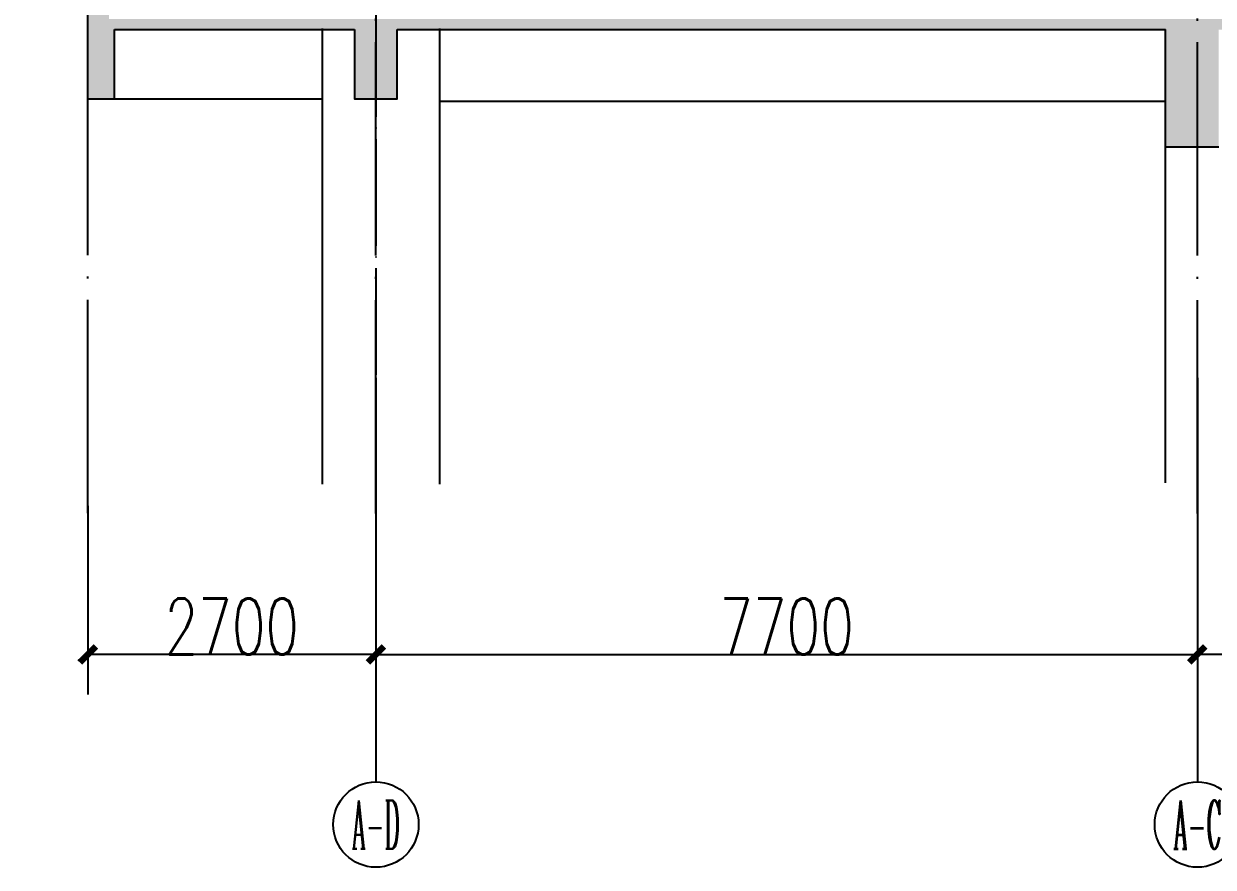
# Model space of a CAD drawing. Extents: x 1980812 to 2578970, y -669191 to 284498.
# Drawn here: x 2538168 to 2549316, y -320593 to -312685 of the extents above; entities that cross this region are included whole.
import ezdxf
from ezdxf.enums import TextEntityAlignment as Align

# ---------------------------------------------------------------- set-up
doc = ezdxf.new("R2010")
doc.units = 0
doc.header["$LTSCALE"] = 1000
doc.header["$MEASUREMENT"] = 0
doc.linetypes.add('DOTE', pattern=[2.42, 2, -0.2, 0.02, -0.2])
for name, color, linetype in [('A-SECT-MBND-FINE', 252, 'Continuous'), ('AXIS', 3, 'Continuous'), ('AXIS_TEXT', 7, 'Continuous'), ('dote', 1, 'DOTE'), ('PUB_DIM', 3, 'Continuous'), ('SPACE_HATCH', 8, 'Continuous'), ('WALL', 4, 'Continuous'), ('可见看线', 63, 'Continuous'), ('空线', 3, 'Continuous')]:
    doc.layers.add(name, color=color, linetype=linetype)
doc.styles.add('_TCH_AXIS', font='COMPLEX', dxfattribs={"bigfont": 'GBCBIG'})
doc.styles.add('COMPLEX', font='COMPLEX')
doc.styles.add('DIM_FONT', font='SIMPLEX', dxfattribs={"width": 0.7, "bigfont": 'GBCBIG'})
doc.dimstyles.new('_TCH_ARCH&&150', dxfattribs={"dimscale": 1.5, "dimtxt": 350, "dimasz": 100, "dimexe": 250, "dimexo": 300, "dimgap": 100, "dimtad": 1, "dimdec": 0, "dimzin": 0, "dimdsep": 46, "dimtxsty": 'DIM_FONT', "dimblk": 'ARCHTICK', "dimcen": 0.09, "dimclrt": 7, "dimazin": 2, "dimtfac": 1, "dimtdec": 0, "dimtix": 1, "dimtmove": 2, "dimatfit": 3, "dimfxl": 1, "dimtolj": 1, "dimtzin": 0, "dimarcsym": 0})

# ---------------------------------------------------------------- blocks, each defined once
blk = doc.blocks.new('_ArchTick')
at = {"color": 0, "linetype": 'ByBlock', "const_width": 0.4}
blk.add_lwpolyline([(-0.5, -0.5), (0.5, 0.5)], dxfattribs=at)
blk = doc.blocks.new('*D1320')
at = {"layer": 'Defpoints', "color": 0, "transparency": 16777216}
for p in [(2549168, -316710, 0), (2557468, -316710, 0), (2549168, -318598)]:
    blk.add_point(p, dxfattribs=at)
at = {"layer": 'PUB_DIM', "color": 0, "lineweight": -2, "transparency": 16777216}
for p, q in [((2549168, -317160), (2549168, -318973)), ((2557468, -317160), (2557468, -318973)), ((2557468, -318598), (2549168, -318598))]:
    blk.add_line(p, q, dxfattribs=at)
at = {"layer": 'PUB_DIM', "color": 0, "lineweight": -2, "transparency": 16777216, "xscale": 150, "yscale": 150, "zscale": 150, "rotation": 180.0000000164326}
blk.add_blockref('_ArchTick', (2549168, -318598), dxfattribs=at)
at = {"layer": 'PUB_DIM', "color": 0, "lineweight": -2, "transparency": 16777216, "xscale": 150, "yscale": 150, "zscale": 150}
blk.add_blockref('_ArchTick', (2557468, -318598), dxfattribs=at)
at = {"layer": 'PUB_DIM', "color": 7, "transparency": 16777216, "insert": (2553318, -318335), "char_height": 525, "attachment_point": 5, "rotation": 0, "style": 'DIM_FONT'}
blk.add_mtext('\\A1;8300', dxfattribs=at)
blk = doc.blocks.new('*D1322')
at = {"layer": 'Defpoints', "color": 0, "transparency": 16777216}
for p in [(2541468, -316710, 0), (2549168, -316710, 0), (2549168, -318598)]:
    blk.add_point(p, dxfattribs=at)
at = {"layer": 'PUB_DIM', "color": 0, "lineweight": -2, "transparency": 16777216}
for p, q in [((2541468, -317160), (2541468, -318973)), ((2549168, -317160), (2549168, -318973)), ((2541468, -318598), (2549168, -318598))]:
    blk.add_line(p, q, dxfattribs=at)
at = {"layer": 'PUB_DIM', "color": 0, "lineweight": -2, "transparency": 16777216, "xscale": 150, "yscale": 150, "zscale": 150, "rotation": 180}
blk.add_blockref('_ArchTick', (2541468, -318598), dxfattribs=at)
at = {"layer": 'PUB_DIM', "color": 0, "lineweight": -2, "transparency": 16777216, "xscale": 150, "yscale": 150, "zscale": 150}
blk.add_blockref('_ArchTick', (2549168, -318598), dxfattribs=at)
at = {"layer": 'PUB_DIM', "color": 7, "transparency": 16777216, "insert": (2545318, -318335), "char_height": 525, "attachment_point": 5, "style": 'DIM_FONT'}
blk.add_mtext('\\A1;7700', dxfattribs=at)
blk = doc.blocks.new('_AXISO')
blk.add_circle((0, 0), 0.5)
at = {"layer": 'AXIS_TEXT', "style": 'COMPLEX', "width": 1.041667}
blk.add_attdef('A', text='', height=0.56, dxfattribs=at).set_placement((-0.25, -0.28), (0.25, -0.28), align=Align.FIT)
blk = doc.blocks.new('*D1323')
at = {"layer": 'Defpoints', "color": 0, "transparency": 16777216}
for p in [(2538768, -316756, 0), (2541468, -316756, 0), (2538768, -318598)]:
    blk.add_point(p, dxfattribs=at)
at = {"layer": 'PUB_DIM', "color": 0, "lineweight": -2, "transparency": 16777216}
for p, q in [((2538768, -317206), (2538768, -318973)), ((2541468, -317206), (2541468, -318973)), ((2541468, -318598), (2538768, -318598))]:
    blk.add_line(p, q, dxfattribs=at)
at = {"layer": 'PUB_DIM', "color": 0, "lineweight": -2, "transparency": 16777216, "xscale": 150, "yscale": 150, "zscale": 150, "rotation": 180.0000000099113}
blk.add_blockref('_ArchTick', (2538768, -318598), dxfattribs=at)
at = {"layer": 'PUB_DIM', "color": 0, "lineweight": -2, "transparency": 16777216, "xscale": 150, "yscale": 150, "zscale": 150}
blk.add_blockref('_ArchTick', (2541468, -318598), dxfattribs=at)
at = {"layer": 'PUB_DIM', "color": 7, "transparency": 16777216, "insert": (2540118, -318335), "char_height": 525, "attachment_point": 5, "rotation": 0, "style": 'DIM_FONT'}
blk.add_mtext('\\A1;2700', dxfattribs=at)

msp = doc.modelspace()

# ---------------------------------------------------------------- hatches: boundary and pattern name
at = {"layer": 'SPACE_HATCH'}
h = msp.add_hatch(color=256, dxfattribs=at)
h.dxf.hatch_style = 1
h.paths.add_polyline_path([(2549368.4, -312740.4), (2549368.4, -313840.4), (2548868.4, -313840.4), (2548868.4, -312740.4), (2541668.4, -312740.4), (2541668.4, -313390.4), (2541268.4, -313390.4), (2541268.4, -312740.4), (2539018.4, -312740.4), (2539018.4, -313390.4), (2538768.4, -313390.4), (2538768.4, -312340.4), (2538168.4, -312340.4), (2538168.4, -312140.4), (2538968.4, -312140.4), (2538968.4, -312140.4), (2538968.4, -312140.4), (2538968.4, -312640.4), (2553290.6, -312640.4), (2567868.4, -312640.4), (2567868.4, -312140.4), (2568068.4, -312140.4), (2568668.4, -312140.4), (2568668.4, -312340.4), (2568068.4, -312340.4), (2568068.4, -313390.4), (2567818.4, -313390.4), (2567818.4, -312740.4), (2564968.4, -312740.4), (2564968.4, -313390.4), (2564568.4, -313390.4), (2564568.4, -312740.4), (2557768.4, -312740.4), (2557768.4, -313840.4), (2557268.4, -313840.4), (2557268.4, -312740.4), (2553290.6, -312740.4)])

# ---------------------------------------------------------------- linework, layer by layer
at = {"layer": 'A-SECT-MBND-FINE'}
msp.add_line((2541268.4, -313390.4, 0), (2541668.4, -313390.4, 0), dxfattribs=at)
at = {"layer": 'AXIS'}
for p, q in [((2541468.4, -316003.9, 0), (2541468.4, -319793, 0)), ((2549168.4, -316003.9, 0), (2549168.4, -319793, 0))]:
    msp.add_line(p, q, dxfattribs=at)
at = {"layer": 'dote'}
for p, q in [((2538768.4, -317274.3, 0), (2538768.4, -255997.6, 0)), ((2541468.4, -317277, 0), (2541468.4, -256000.4, 0)), ((2549168.4, -317277, 0), (2549168.4, -256000.4, 0))]:
    msp.add_line(p, q, dxfattribs=at)
at = {"layer": 'dote', "linetype": 'DOTE', "ltscale": 0.5}
msp.add_line((2541468.4, -307717.7, 0), (2541468.4, -317001.7, 0), dxfattribs=at)
at = {"layer": 'WALL'}
for p, q in [((2538768.4, -313390.4, 0), (2538768.4, -312340.4, 0)), ((2539018.4, -313390.4, 0), (2539018.4, -312740.4, 0)), ((2539018.4, -312740.4, 0), (2541268.4, -312740.4, 0)), ((2539018.4, -313390.4, 0), (2539018.4, -312740.4, 0)), ((2539018.4, -313390.4), (2539018.4, -312740.4)), ((2541668.4, -312740.4, 0), (2548868.4, -312740.4, 0)), ((2548868.4, -313840.4, 0), (2548868.4, -312740.4, 0)), ((2538768.4, -313390.4, 0), (2539018.4, -313390.4, 0)), ((2538768.4, -313390.4), (2539018.4, -313390.4)), ((2548868.4, -313840.4, 0), (2549368.4, -313840.4, 0))]:
    msp.add_line(p, q, dxfattribs=at)
at = {"layer": 'WALL', "elevation": 0}
msp.add_lwpolyline([(2541268.4, -312740.4), (2541268.4, -313390.4), (2541668.4, -313390.4), (2541668.4, -312740.4)], dxfattribs=at)
at = {"layer": '可见看线'}
for p, q in [((2540968.4, -317001.7, 0), (2540968.4, -312730.4, 0)), ((2542068.4, -317001.7, 0), (2542068.4, -312730.4, 0)), ((2539018.4, -313390.4), (2540968.4, -313390.4, 0)), ((2542068.4, -313410.4, 0), (2546968.4, -313410.4, 0)), ((2546968.4, -313410.4, 0), (2548868.4, -313410.4, 0)), ((2547168.4, -313410.4, 0), (2548868.4, -313410.4, 0))]:
    msp.add_line(p, q, dxfattribs=at)
at = {"layer": '空线'}
msp.add_line((2548868.4, -316990.4, 0), (2548868.4, -312740.4, 0), dxfattribs=at)

# ---------------------------------------------------------------- block references
at = {"layer": 'AXIS'}
ref = msp.add_blockref('_AXISO', (2541468.4, -320193, 0), dxfattribs=dict(at, xscale=800, yscale=800, zscale=800, rotation=180))
ref.add_attrib('A', 'A-D', dxfattribs={"layer": 'AXIS_TEXT', "height": 452.55, "rotation": 0, "style": '_TCH_AXIS', "width": 0.328125}).set_placement((2541242.1, -320419.3, 0), (2541694.6, -320419.3, 0), align=Align.FIT)
ref = msp.add_blockref('_AXISO', (2549168.4, -320193, 0), dxfattribs=dict(at, xscale=800, yscale=800, zscale=800, rotation=180))
ref.add_attrib('A', 'A-C', dxfattribs={"layer": 'AXIS_TEXT', "height": 452.55, "rotation": 0, "style": '_TCH_AXIS', "width": 0.33871}).set_placement((2548942.1, -320419.3, 0), (2549394.6, -320419.3, 0), align=Align.FIT)

# ---------------------------------------------------------------- dimensions: what is measured, and where the dimension line sits
at = {"layer": 'PUB_DIM'}
for p1, p2, distance, picture, middle in [((2541468.4, -316709.9, 0), (2549168.4, -316709.9, 0), -1888, '*D1322', (2545318.4, -318335.4, 0)), ((2557468.4, -316709.9, 0), (2549168.4, -316709.9, 0), 1888, '*D1320', (2553318.4, -318335.4, 0)), ((2541468.4, -316755.6, 0), (2538768.4, -316755.6, 0), 1842.3, '*D1323', (2540118.4, -318335.4, 0))]:
    dim = msp.add_aligned_dim(p1=p1, p2=p2, distance=distance, dimstyle='_TCH_ARCH&&150', override={"dimgap": 0}, dxfattribs=at)
    dim.commit()
    dim.dimension.update_dxf_attribs({"geometry": picture, "text_midpoint": middle})

doc.saveas('drawing.dxf')
